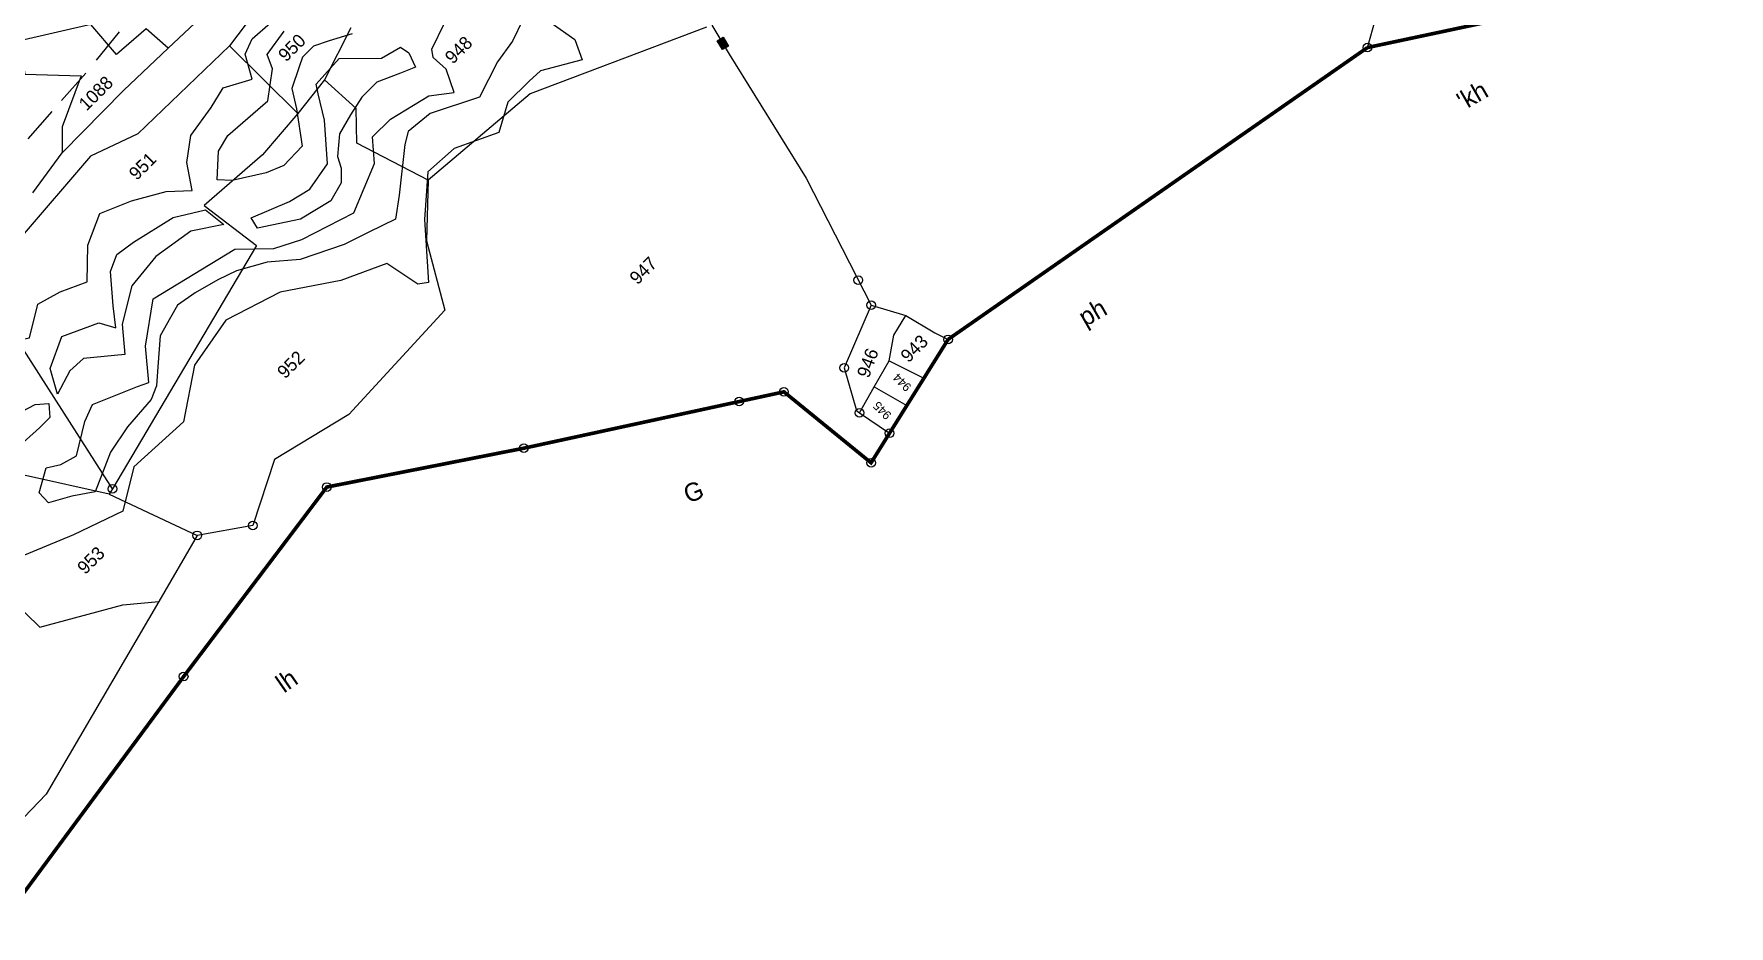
# Model space of a CAD drawing. Header units: metres. Extents: x 302352 to 308863, y 1945987 to 1951649.
# Drawn here: x 304775 to 305727, y 1947029 to 1947530 of the extents above; entities that cross this region are included whole.
import ezdxf

# ---------------------------------------------------------------- set-up
doc = ezdxf.new("R2010")
doc.units = ezdxf.units.M
doc.linetypes.add('DASHED', pattern=[0.75, 0.5, -0.25])
for name, color, linetype in [('LINE_FOOTPATH', 1, 'DASHED'), ('POLY_HATCH', 12, 'Continuous'), ('POLY_PARCEL', 6, 'Continuous'), ('POLY_WATER', 4, 'Continuous'), ('SYM_STONE', 1, 'Continuous'), ('TEXT_MAPOUT', 7, 'Continuous'), ('TEXT_PARCEL', 7, 'Continuous'), ('V_BOUND_LINE', 7, 'Continuous')]:
    doc.layers.add(name, color=color, linetype=linetype)
doc.styles.add('TEXT_MAP', font='')
doc.styles.get('TEXT_MAP').set_extended_font_data('Kruti Dev 050')

# ---------------------------------------------------------------- blocks, each defined once
blk = doc.blocks.new('STONE')
blk.add_circle((0, 0), 0.851)
blk = doc.blocks.new('STONESQUAREFILLED')
blk.add_hatch(color=256).paths.add_polyline_path([(0.7, -0.48), (0.7, 0.48), (-0.7, 0.48), (-0.7, -0.48)])
blk.add_lwpolyline([(-0.7, 0.48), (0.7, 0.48), (0.7, -0.48), (-0.7, -0.48)], close=True)
blk = doc.blocks.new('WEEWWEEWWE')
at = {"layer": 'LINE_FOOTPATH', "ltscale": 10}
blk.add_lwpolyline([(308901.17, 1946837.41), (308893.93, 1946836.63), (308886.9, 1946836.16), (308879.2, 1946835.65)], dxfattribs=at)
at = {"layer": 'POLY_HATCH'}
for points in [[(308913.44, 1946823.84), (308916.79, 1946823.6), (308919.97, 1946823.36), (308922.42, 1946822.99), (308927.62, 1946824.72), (308932.1, 1946826.73), (308935.34, 1946827.62), (308938.11, 1946827.56), (308940.72, 1946825.91), (308941.86, 1946822.79), (308945.18, 1946821.97), (308947.47, 1946822.15)], [(308833.25, 1946825.21), (308834.51, 1946824.64), (308840.94, 1946825.85), (308846.34, 1946825.95), (308851.97, 1946826.45), (308857.73, 1946826.11), (308862.29, 1946824.22), (308860.53, 1946817.78), (308862.82, 1946816.32), (308866.87, 1946818.77), (308870.27, 1946817.8), (308873.87, 1946816.15), (308877.48, 1946819.67), (308881.72, 1946821.59), (308886.04, 1946819.75), (308890.28, 1946817.3), (308892.93, 1946814.89), (308895.1, 1946818.13), (308898.11, 1946820.38), (308902.83, 1946821.12), (308905.87, 1946821.89), (308909.56, 1946819.92), (308911.29, 1946823.01), (308913.44, 1946823.84)], [(308928.41, 1946790.84), (308922.49, 1946793.63), (308917.68, 1946793.87), (308912.74, 1946789.57), (308907.04, 1946783.05), (308905.81, 1946783.89), (308904.78, 1946788.92), (308898.69, 1946791.73), (308891.64, 1946796.46), (308883.63, 1946798.99), (308876.24, 1946797.66), (308869.67, 1946793.22), (308860.5, 1946793.63), (308855.14, 1946790.38), (308848.04, 1946792.86), (308840.5, 1946795.96)], [(308944.11, 1946796.44), (308944.8, 1946792.52), (308943.55, 1946789.83), (308938.41, 1946792.78), (308936.32, 1946792.88), (308932.2, 1946792.9), (308928.41, 1946790.84)]]:
    blk.add_lwpolyline(points, dxfattribs=at)
at = {"layer": 'POLY_HATCH', "lineweight": -2}
for points in [[(308923.66, 1946814.65), (308920.74, 1946816.17), (308918.71, 1946817.18), (308916.56, 1946817.18), (308915.29, 1946816.55), (308912.5, 1946815.15), (308910.97, 1946812.74), (308907.93, 1946808.56), (308904.25, 1946808.44), (308901.84, 1946809.45), (308897.78, 1946811.98), (308896.39, 1946813.5), (308899.3, 1946816.17), (308901.71, 1946816.8), (308908.95, 1946816.29), (308912.5, 1946818.95), (308913.38, 1946820.85), (308917.32, 1946821.49)], [(308852.98, 1946810.49), (308856.91, 1946809.25), (308858.35, 1946808.02), (308857.11, 1946806.57), (308855.05, 1946806.57), (308850.92, 1946806.78)], [(308941.63, 1946799.45), (308938.57, 1946798.39), (308935.11, 1946797.86), (308929.92, 1946796.13), (308923.53, 1946799.32), (308919.66, 1946799.72), (308918.07, 1946798.79), (308912.61, 1946794.4), (308909.94, 1946792.41), (308906.08, 1946793.74), (308902.49, 1946794.93), (308896.76, 1946797.73), (308893.3, 1946800.65), (308889.44, 1946802.78), (308886.78, 1946803.71), (308883.32, 1946804.64), (308880.39, 1946805.17), (308878.52, 1946804.64), (308875.73, 1946803.84), (308872.53, 1946801.05), (308870.53, 1946799.32), (308868.67, 1946798.52), (308863.74, 1946798.12), (308859.62, 1946797.33), (308854.29, 1946794.93), (308851.63, 1946796.79), (308848.7, 1946798.39), (308848.78, 1946800.27), (308851.85, 1946802), (308853.58, 1946800.93), (308855.97, 1946800.27), (308860.1, 1946802.8), (308862.5, 1946803.73), (308868.62, 1946801.07), (308870.09, 1946800.4), (308873.28, 1946804.26), (308878.61, 1946808.12), (308891.39, 1946805.06), (308895.25, 1946801.33), (308898.85, 1946799.47), (308906.48, 1946797.06), (308913.27, 1946799.85), (308915.67, 1946802.65), (308919.13, 1946802.65), (308925.12, 1946801.18), (308927.92, 1946799.06), (308929.38, 1946802.11), (308929.25, 1946804.51), (308929.92, 1946805.44), (308933.78, 1946806.77)]]:
    blk.add_lwpolyline(points, dxfattribs=at)
for points in [[(308861.83, 1946811.31), (308866.09, 1946813.3), (308871.02, 1946811.04), (308872.22, 1946808.91), (308874.08, 1946811.31), (308877.14, 1946814.9), (308879.41, 1946815.96), (308882.2, 1946815.56), (308888.46, 1946814.1), (308892.32, 1946811.71), (308892.72, 1946808.51), (308888.86, 1946811.04), (308883, 1946811.97), (308877.81, 1946811.44), (308873.15, 1946808.65), (308870.49, 1946805.46), (308866.09, 1946809.05), (308863.56, 1946809.18), (308860.1, 1946808.12)], [(308896.01, 1946806.53), (308901.33, 1946804.38), (308904.51, 1946803.62), (308908.69, 1946804.38), (308912.62, 1946808.94), (308914.53, 1946812.11), (308915.29, 1946813.25), (308919.98, 1946813.5), (308924.17, 1946809.45), (308927.08, 1946808.69), (308927.34, 1946807.3), (308926.58, 1946805.27), (308924.55, 1946806.15), (308921.38, 1946807.55), (308918.46, 1946807.55), (308915.67, 1946806.92), (308912.75, 1946806.15), (308910.34, 1946804.13), (308909.58, 1946802.61), (308908.18, 1946801.21), (308905.39, 1946800.45), (308900.7, 1946801.59), (308895.63, 1946804.89)]]:
    blk.add_lwpolyline(points, close=True, dxfattribs=at)
at = {"layer": 'POLY_PARCEL'}
for points in [[(308890.63, 1946846.12), (308887.9, 1946842.4), (308893.22, 1946836.81), (308886.43, 1946833.67), (308883.94, 1946831.14)], [(308899.12, 1946840.86), (308890.63, 1946846.12)], [(308904.35, 1946831.05), (308904.09, 1946835.09), (308898.71, 1946835.44), (308899.12, 1946840.86)], [(308856.28, 1946793.57), (308862.04, 1946820.15), (308871.56, 1946826.9)], [(308910.59, 1946825.35), (308910.67, 1946812.15)], [(308924.11, 1946815.35), (308916.5, 1946812.85)], [(308910.67, 1946812.15), (308903.23, 1946811.56), (308892.61, 1946812.26), (308893.85, 1946803.32), (308856.28, 1946793.57)], [(308916.5, 1946812.85), (308910.67, 1946812.15)], [(308916.89, 1946793.06), (308913.52, 1946803.54), (308916.85, 1946806.99), (308916.5, 1946812.85)], [(308855.46, 1946793.36), (308849.12, 1946803.29), (308843.59, 1946808.22), (308837.2, 1946805.41)], [(308829.62, 1946794.73), (308835.71, 1946792.44), (308835.83, 1946787.14), (308846.05, 1946781.27), (308849.87, 1946778.12)], [(308856.28, 1946793.57), (308855.46, 1946793.36)], [(308855.46, 1946793.36), (308860.02, 1946780.82)], [(308916.89, 1946793.06), (308910.84, 1946787.31), (308905.93, 1946778.76), (308886.48, 1946777.94), (308874.9, 1946780.71), (308866.39, 1946776.41), (308860.02, 1946780.82)], [(308958.8, 1946780.96), (308935.19, 1946791.58), (308916.89, 1946793.06)], [(308860.02, 1946780.82), (308849.87, 1946778.12)], [(308959.52, 1946780.64), (308958.4, 1946776.14), (308953.88, 1946756.61), (308947.91, 1946737.97)], [(308849.87, 1946778.12), (308820.26, 1946770.24), (308802.87, 1946769.86)], [(308947.91, 1946737.97), (308939.23, 1946734.48), (308936.26, 1946729.14), (308936.35, 1946728.64)], [(308947.91, 1946737.97), (308950.29, 1946733.6)], [(308944.29, 1946730.8), (308947.22, 1946732.87), (308950.29, 1946733.6)], [(308950.29, 1946733.6), (308951.45, 1946729.11), (308952.09, 1946727.19)], [(309021.17, 1946714.99), (309028.52, 1946719.11), (309038.89, 1946733.25)], [(308936.35, 1946728.64), (308940.3, 1946729.75)], [(308940.3, 1946729.75), (308944.29, 1946730.8)], [(308940.3, 1946729.75), (308941.69, 1946724.76)], [(308944.29, 1946730.8), (308945.99, 1946725.76)], [(308936.35, 1946728.64), (308937.29, 1946723.73)]]:
    blk.add_lwpolyline(points, dxfattribs=at)
at = {"layer": 'POLY_WATER'}
for points in [[(308904.35, 1946831.05), (308923.34, 1946830.54), (308933.11, 1946832.44)], [(308877.19, 1946830.11), (308883.94, 1946831.14)], [(308883.94, 1946831.14), (308895.94, 1946831.27), (308904.35, 1946831.05)], [(308910.59, 1946825.35), (308893.13, 1946825.68), (308886.36, 1946828.06), (308871.56, 1946826.9)], [(308923.95, 1946827.27), (308910.59, 1946825.35)]]:
    blk.add_lwpolyline(points, dxfattribs=at)
at = {"layer": 'V_BOUND_LINE', "const_width": 0.5}
for points in [[(308937.29, 1946723.73), (308932.64, 1946722.64), (308931.03, 1946737.98), (308900.24, 1946757.69), (308877.31, 1946772.98), (308845.03, 1946768.4), (308807.97, 1946762.74), (308802.9, 1946762.33)], [(308952.09, 1946727.19), (308945.99, 1946725.76)], [(309021.17, 1946714.99), (308952.09, 1946727.19)], [(308941.69, 1946724.76), (308937.29, 1946723.73)], [(308945.99, 1946725.76), (308941.69, 1946724.76)], [(309063.59, 1946687.59), (309021.17, 1946714.99)]]:
    blk.add_lwpolyline(points, dxfattribs=at)
at = {"layer": 'SYM_STONE', "xscale": 0.7, "yscale": 0.7, "zscale": 0.7}
for p in [(308856.28, 1946793.57), (308860.02, 1946780.82), (308866.39, 1946776.41), (308877.31, 1946772.98), (308845.03, 1946768.4), (308900.24, 1946757.69), (308925.74, 1946741.37), (308949.09, 1946741.66), (308931.03, 1946737.98), (308947.91, 1946737.97), (308939.23, 1946734.48), (308939.23, 1946734.48), (308936.35, 1946728.64), (308952.09, 1946727.19), (308932.64, 1946722.64), (308937.29, 1946723.73), (309021.17, 1946714.99)]:
    blk.add_blockref('STONE', p, dxfattribs=at)
at = {"layer": 'SYM_STONE', "rotation": 256.3147075768429}
blk.add_blockref('STONESQUAREFILLED', (308958.81, 1946777.81), dxfattribs=at)
at = {"layer": 'TEXT_MAPOUT', "style": 'TEXT_MAP'}
for s, rotation, p in [('lh', 350.1015, (308853.15, 1946757.02)), ('G', 337.4098, (308910.88, 1946736.36)), ('ph', 345.0846, (308966.64, 1946715.1)), ("'kh", 345.0846, (309024.4, 1946699.51))]:
    blk.add_text(s, height=2.5, rotation=rotation, dxfattribs=at).set_placement(p)
at = {"layer": 'TEXT_PARCEL', "style": 'TEXT_MAP'}
for s, p in [('1088', (308890.29, 1946832.79)), ('951', (308888.44, 1946821.17)), ('950', (308914.45, 1946818.24)), ('948', (308930.46, 1946801.88)), ('953', (308845.25, 1946787.8)), ('952', (308883.66, 1946787.49)), ('947', (308927.07, 1946762.52)), ('943', (308945.9, 1946728.69))]:
    blk.add_text(s, height=1.8, dxfattribs=at).set_placement(p)
for s, height, rotation, p in [('946', 1.8, 24.8728, (308940.54, 1946731.03)), ('945', 1.2, 90, (308939.38, 1946725.31)), ('944', 1.2, 90, (308944.05, 1946726.12))]:
    blk.add_text(s, height=height, rotation=rotation, dxfattribs=at).set_placement(p)
blk = doc.blocks.new('fffgfhggfsdsf')
at = {"xscale": 4.089385853194386, "yscale": 4.089385853194386, "zscale": 4.089385853194386, "rotation": 44.8498280447801}
blk.add_blockref('WEEWWEEWWE', (5024019.81, -4587627.44), dxfattribs=at)

msp = doc.modelspace()

# ---------------------------------------------------------------- block references
msp.add_blockref('fffgfhggfsdsf', (0, 0))

doc.saveas('drawing.dxf')
